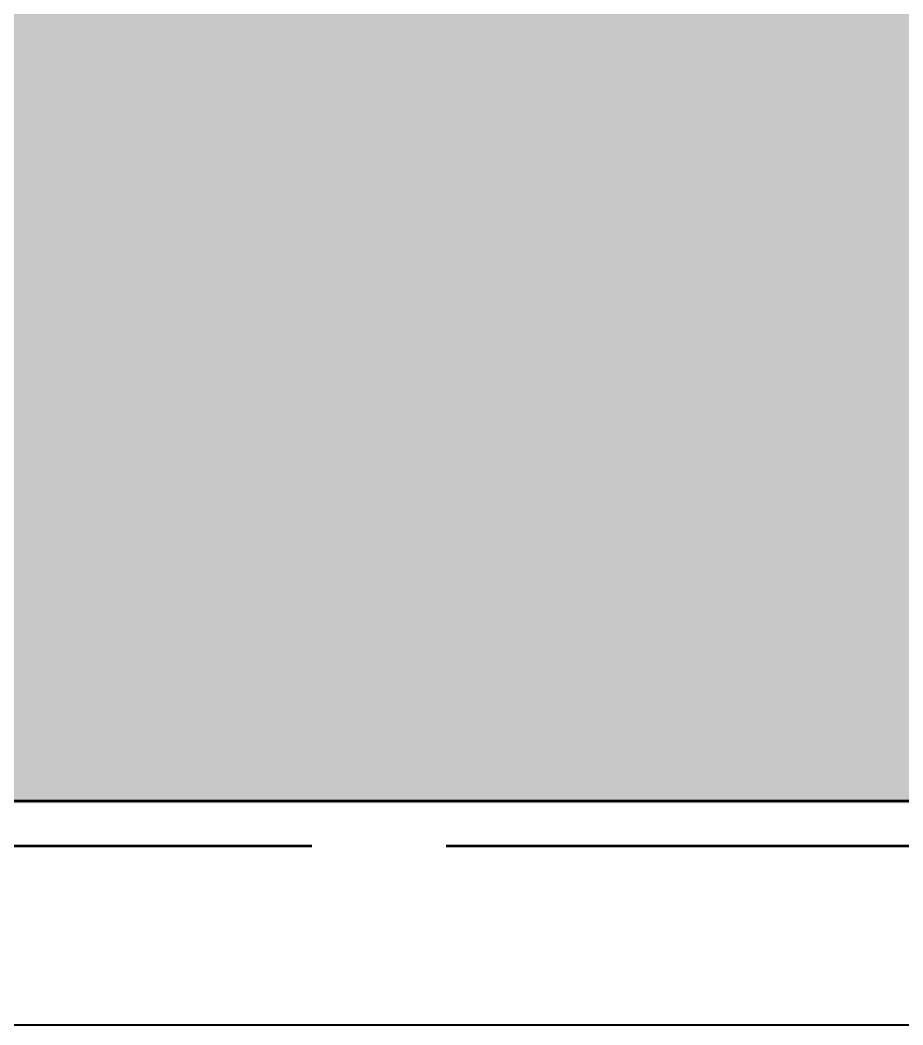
# Model space of a CAD drawing. Header units: millimetres. Extents: x -6059 to 35224, y -4267 to 4144.
# Drawn here: x 30815 to 31510, y -176 to 615 of the extents above; entities that cross this region are included whole.
import ezdxf

# ---------------------------------------------------------------- set-up
doc = ezdxf.new("R2010")
doc.units = ezdxf.units.MM
doc.linetypes.add('DASH_494_106', pattern=[599.722222, 493.888889, -105.833333])
for name, color, linetype in [('GEOFAB', 5, 'Continuous'), ('MODULE_ART', 7, 'Continuous'), ('TANK', 7, 'Continuous')]:
    doc.layers.add(name, color=color, linetype=linetype)

# ---------------------------------------------------------------- blocks, each defined once
blk = doc.blocks.new('atlancube_face')
at = {"true_color": 0x000000}
blk.add_solid([(-1.79, -1.79), (1151.79, -1.79), (-1.79, 781.79), (1151.79, 781.79)], dxfattribs=at)

msp = doc.modelspace()

# ---------------------------------------------------------------- linework, layer by layer
at = {"layer": 'GEOFAB', "color": 6, "lineweight": 40}
msp.add_line((-176.39, -176.39), (32376.39, -176.39), dxfattribs=at)
at = {"layer": 'GEOFAB', "color": 5, "linetype": 'DASH_494_106', "lineweight": 53}
msp.add_lwpolyline([(-35.28, -35.28), (32235.28, -35.28), (32235.28, 1595.28), (-35.28, 1595.28)], close=True, dxfattribs=at)
at = {"layer": 'TANK', "lineweight": 53}
msp.add_lwpolyline([(0, 0), (32200, 0), (32200, 1560), (0, 1560)], close=True, dxfattribs=at)

# ---------------------------------------------------------------- block references
at = {"layer": 'MODULE_ART'}
for p in [(29900, 0), (31050, 0)]:
    msp.add_blockref('atlancube_face', p, dxfattribs=at)

doc.saveas('drawing.dxf')
